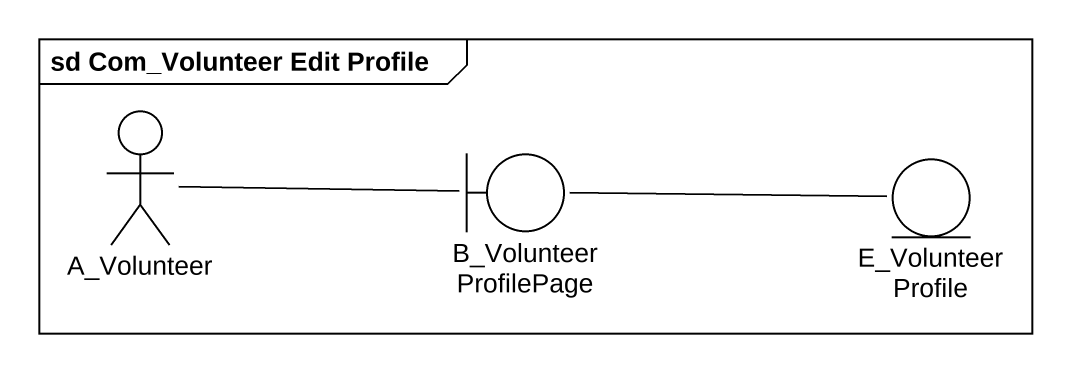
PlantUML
@startuml
mainframe sd Com_Volunteer Edit Profile
actor A_Volunteer
boundary B_VolunteerProfilePage
entity E_VolunteerProfile
A_Volunteer -right- B_VolunteerProfilePage
B_VolunteerProfilePage -right- E_VolunteerProfile
@enduml
